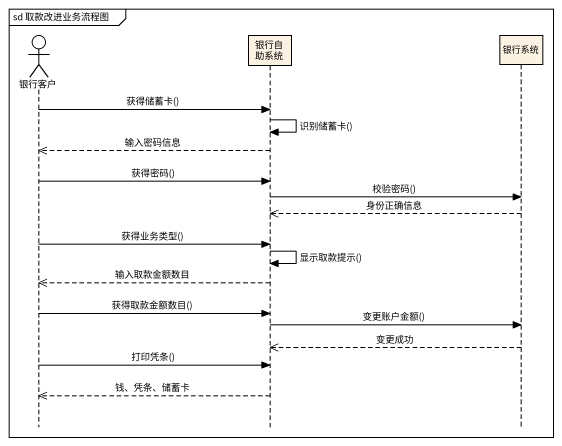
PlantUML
@startuml
mainframe sd 取款改进业务流程图
hide footbox
actor 银行客户
participant 银行自助系统
participant 银行系统

银行客户 -> 银行自助系统 : 获得储蓄卡()
银行自助系统 -> 银行自助系统 : 识别储蓄卡()
银行自助系统 -->> 银行客户 : 输入密码信息
银行客户 -> 银行自助系统 : 获得密码()
银行自助系统 -> 银行系统 : 校验密码()
银行系统 -->> 银行自助系统 : 身份正确信息
银行客户 -> 银行自助系统 : 获得业务类型()
银行自助系统 -> 银行自助系统 : 显示取款提示()
银行自助系统 -->> 银行客户 : 输入取款金额数目
银行客户 -> 银行自助系统 : 获得取款金额数目()
银行自助系统 -> 银行系统 : 变更账户金额()
银行系统 -->> 银行自助系统 : 变更成功
银行客户 -> 银行自助系统 : 打印凭条()
银行自助系统 -->> 银行客户 : 钱、凭条、储蓄卡
@enduml
